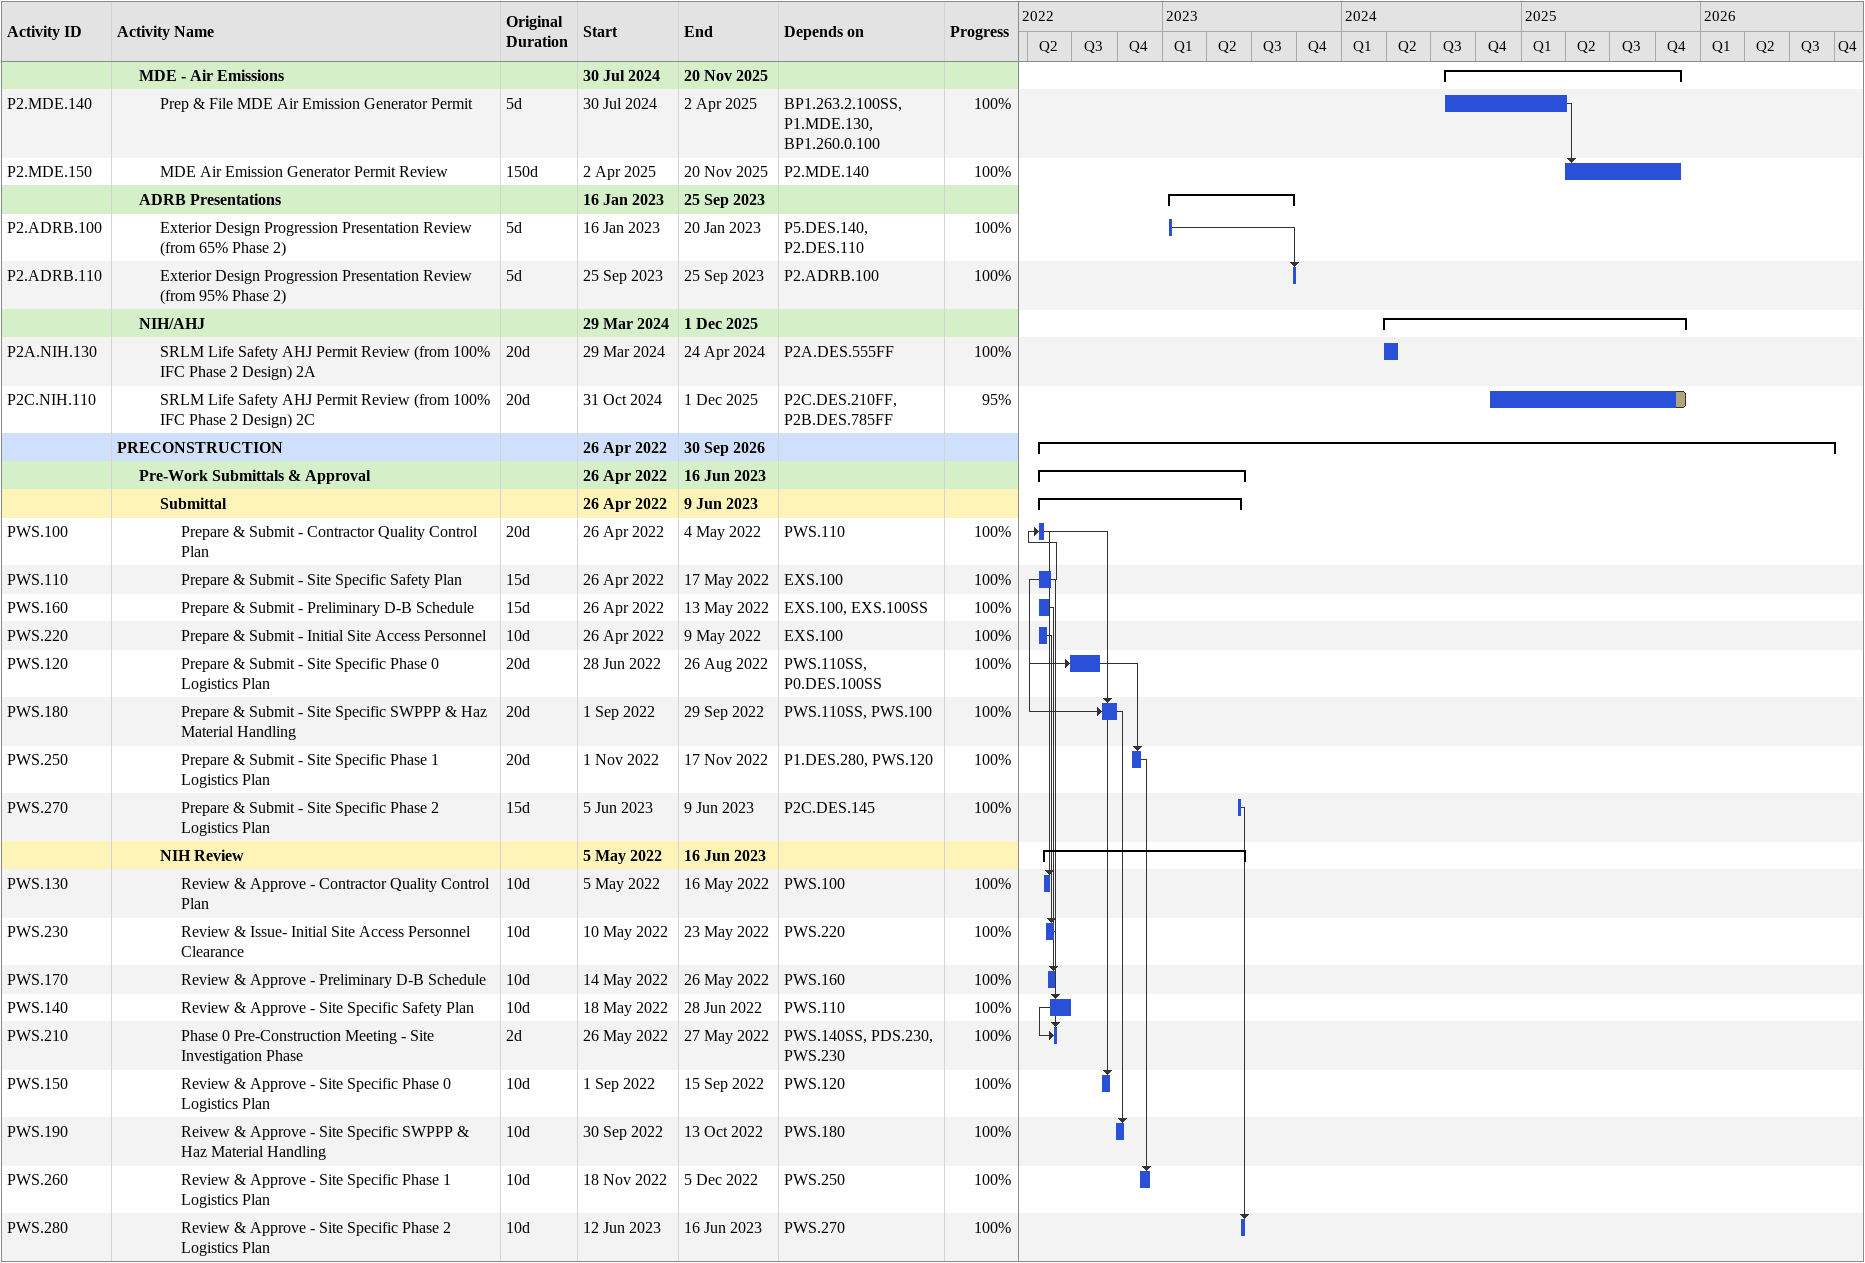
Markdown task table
| ID | Level | Task | Original duration | Start | Finish | Predecessors | % complete |
|---|---|---|---|---|---|---|---|
|  | 2 | **MDE - Air Emissions** |  | 2024-07-30 | 2025-11-20 |  |  |
| P2.MDE.140 | 3 | Prep & File MDE Air Emission Generator Permit | 5d | 2024-07-30 | 2025-04-02 | BP1.263.2.100SS, P1.MDE.130, BP1.260.0.100 | 100 |
| P2.MDE.150 | 3 | MDE Air Emission Generator Permit Review | 150d | 2025-04-02 | 2025-11-20 | P2.MDE.140 | 100 |
|  | 2 | **ADRB Presentations** |  | 2023-01-16 | 2023-09-25 |  |  |
| P2.ADRB.100 | 3 | Exterior Design Progression Presentation Review (from 65% Phase 2) | 5d | 2023-01-16 | 2023-01-20 | P5.DES.140, P2.DES.110 | 100 |
| P2.ADRB.110 | 3 | Exterior Design Progression Presentation Review (from 95% Phase 2) | 5d | 2023-09-25 | 2023-09-25 | P2.ADRB.100 | 100 |
|  | 2 | **NIH/AHJ** |  | 2024-03-29 | 2025-12-01 |  |  |
| P2A.NIH.130 | 3 | SRLM Life Safety AHJ Permit Review (from 100% IFC Phase 2 Design) 2A | 20d | 2024-03-29 | 2024-04-24 | P2A.DES.555FF | 100 |
| P2C.NIH.110 | 3 | SRLM Life Safety AHJ Permit Review (from 100% IFC Phase 2 Design) 2C | 20d | 2024-10-31 | 2025-12-01 | P2C.DES.210FF, P2B.DES.785FF | 95 |
|  | 1 | **PRECONSTRUCTION** |  | 2022-04-26 | 2026-09-30 |  |  |
|  | 2 | **Pre-Work Submittals & Approval** |  | 2022-04-26 | 2023-06-16 |  |  |
|  | 3 | **Submittal** |  | 2022-04-26 | 2023-06-09 |  |  |
| PWS.100 | 4 | Prepare & Submit - Contractor Quality Control Plan | 20d | 2022-04-26 | 2022-05-04 | PWS.110 | 100 |
| PWS.110 | 4 | Prepare & Submit - Site Specific Safety Plan | 15d | 2022-04-26 | 2022-05-17 | EXS.100 | 100 |
| PWS.160 | 4 | Prepare & Submit - Preliminary D-B Schedule | 15d | 2022-04-26 | 2022-05-13 | EXS.100, EXS.100SS | 100 |
| PWS.220 | 4 | Prepare & Submit - Initial Site Access Personnel | 10d | 2022-04-26 | 2022-05-09 | EXS.100 | 100 |
| PWS.120 | 4 | Prepare & Submit - Site Specific Phase 0 Logistics Plan | 20d | 2022-06-28 | 2022-08-26 | PWS.110SS, P0.DES.100SS | 100 |
| PWS.180 | 4 | Prepare & Submit - Site Specific SWPPP & Haz Material Handling | 20d | 2022-09-01 | 2022-09-29 | PWS.110SS, PWS.100 | 100 |
| PWS.250 | 4 | Prepare & Submit - Site Specific Phase 1 Logistics Plan | 20d | 2022-11-01 | 2022-11-17 | P1.DES.280, PWS.120 | 100 |
| PWS.270 | 4 | Prepare & Submit - Site Specific Phase 2 Logistics Plan | 15d | 2023-06-05 | 2023-06-09 | P2C.DES.145 | 100 |
|  | 3 | **NIH Review** |  | 2022-05-05 | 2023-06-16 |  |  |
| PWS.130 | 4 | Review & Approve - Contractor Quality Control Plan | 10d | 2022-05-05 | 2022-05-16 | PWS.100 | 100 |
| PWS.230 | 4 | Review & Issue- Initial Site Access Personnel Clearance | 10d | 2022-05-10 | 2022-05-23 | PWS.220 | 100 |
| PWS.170 | 4 | Review & Approve - Preliminary D-B Schedule | 10d | 2022-05-14 | 2022-05-26 | PWS.160 | 100 |
| PWS.140 | 4 | Review & Approve - Site Specific Safety Plan | 10d | 2022-05-18 | 2022-06-28 | PWS.110 | 100 |
| PWS.210 | 4 | Phase 0 Pre-Construction Meeting - Site Investigation Phase | 2d | 2022-05-26 | 2022-05-27 | PWS.140SS, PDS.230, PWS.230 | 100 |
| PWS.150 | 4 | Review & Approve - Site Specific Phase 0 Logistics Plan | 10d | 2022-09-01 | 2022-09-15 | PWS.120 | 100 |
| PWS.190 | 4 | Reivew & Approve - Site Specific SWPPP & Haz Material Handling | 10d | 2022-09-30 | 2022-10-13 | PWS.180 | 100 |
| PWS.260 | 4 | Review & Approve - Site Specific Phase 1 Logistics Plan | 10d | 2022-11-18 | 2022-12-05 | PWS.250 | 100 |
| PWS.280 | 4 | Review & Approve - Site Specific Phase 2 Logistics Plan | 10d | 2023-06-12 | 2023-06-16 | PWS.270 | 100 |
